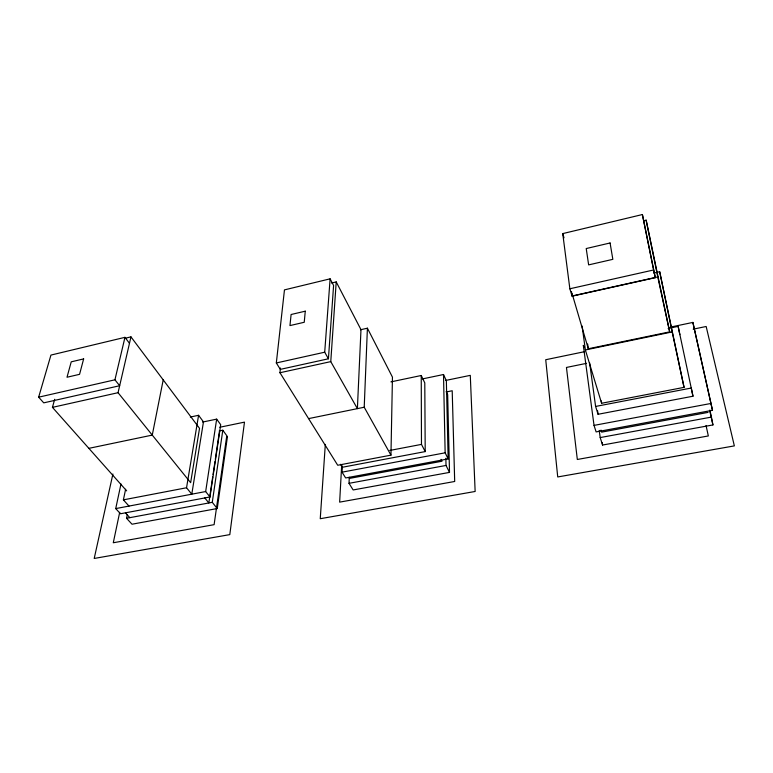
<?xml version="1.0" encoding="UTF-8"?>
<svg xmlns="http://www.w3.org/2000/svg" width="773" height="773" viewBox="0 0 773 773"><rect width="100%" height="100%" fill="white"/><g stroke="black" fill="none" stroke-linecap="round" stroke-linejoin="round"><path stroke-width="1.16" d="M280.464 368.006L279.952 372.741L337.724 465.259L390.954 455.152L392.452 377.137L367.407 328.196L360.431 329.771M390.954 455.152L364.218 407.236L367.407 328.196M446.243 391.573L447.664 394.626L449.509 472.4L353.145 489.956L349.01 483.328L349.309 477.308M422.416 378.925L443.509 374.519L446.359 380.751L448.156 458.901L345.657 477.956L342.043 472.168L342.362 466.216M341.685 465.172L339.647 502.131L454.688 481.482L452.205 390.752L446.292 391.959M325.317 444.388L320.254 518.712L475.144 491.473L470.284 375.359L445.596 380.471M336.216 281.903L360.981 329.646L357.387 408.637L330.767 361.619L336.216 281.903L331.559 283.024M328.428 358.788L333.588 285.479L330.11 278.831L284.464 289.885L276.328 362.952L280.319 369.368L328.428 358.788L324.708 352.208L330.11 278.831M127.265 514.77L126.55 518.277L132.009 524.22L217.242 508.537L227.446 436.61L222.808 430.223L219.31 430.938M226.634 436.784L214.111 524.664L113.283 542.762L119.689 512.344M217.242 508.537L212.275 502.324L222.808 430.223M212.691 476.97L208.836 502.962L204.797 497.938M213.048 474.612L214.971 461.616M215.319 459.249L219.532 430.899M120.984 483.975L115.718 508.595L120.482 513.765L209.985 496.971L220.701 424.696L216.662 419.13L202.584 422.077M209.985 496.971L205.666 491.551L216.662 419.13M198.584 415.294L203.463 421.894L191.781 494.179L186.544 487.763L198.584 415.294L190.332 417.043M163.209 379.901L152.262 435.102L88.866 448.35M128.994 506.073L123.39 499.86L125.613 489.261M112.906 474.013L94.209 558.454L229.803 534.616L244.481 422.135L219.783 427.256M130.966 336.873L199.531 428.358L190.641 482.671L118.056 392.694L130.966 336.873L125.129 338.274M114.935 379.814L124.965 337.337L50.941 355.078L38.65 397.177L43.732 402.859L119.67 385.727L114.935 379.814L38.65 397.177M126.656 490.865L52.438 407.361L54.699 399.283M562.744 233.601L642.392 214.546L655.311 277.691L572.097 296.194L569.856 288.773L562.744 233.601L564 237.852M643.822 220.701L646.141 220.15L669.669 331.868L588.311 348.768L572.068 293.566M569.856 288.773L653.62 269.98L642.392 214.546M52.438 407.361L118.056 392.694M653.803 273.053L659.688 271.738L684.047 387.36L601.616 403.264L585.364 349.956L582.137 326.032M572.378 295.914L657.775 276.927L646.141 220.15M276.328 362.952L324.708 352.208M279.952 372.741L330.767 361.619M390.935 381.872L421.246 375.504L424.783 382.867L425.208 451.596L342.304 467.269L340.468 464.302M670.5 327.095L692.879 322.418L712.484 410.299L596.118 431.914L594.031 425.392L583.315 345.309L583.992 347.531M668.143 328.457L678.134 326.37L692.975 396.22L598.06 414.28L595.606 406.443L589.654 362.962M585.364 349.956L672.172 331.936L684.047 387.36M584.659 351.657L545.728 359.725L557.729 476.951L734.35 445.895L706.164 326.486L693.188 329.172M308.591 418.608L364.218 407.236M586.514 363.349L566.454 367.446L577.325 459.471L708.329 435.953L706.039 425.459M595.606 406.443L691.284 388.036L692.975 396.22M123.39 499.86L186.544 487.763M389.737 450.456L421.478 444.388L425.208 451.596M115.718 508.595L205.666 491.551M342.043 472.168L445.142 452.814L448.156 458.901M594.031 425.392L711.189 403.419M126.55 518.277L212.275 502.324M349.251 478.448L441.992 461.239L441.045 459.365M708.029 412.405L601.636 432.136L600.998 430.107M349.01 483.328L446.021 465.452L449.509 472.4M600.196 437.576L711.421 417.091L712.928 424.937L602.563 445.035L600.196 437.576L599.21 430.426M125.429 512.837L129.835 517.659M124.965 337.337L129.478 343.318M712.484 410.299L692.879 322.418M709.856 410.077L711.421 417.091M710.058 412.096L712.928 424.937M653.62 269.98L655.311 277.691M657.775 276.927L669.669 331.868M678.134 326.37L679.854 334.661M659.688 271.738L672.172 331.936M601.278 400.897L601.616 403.264M602.235 442.658L602.563 445.035M597.558 410.695L598.06 414.28M587.654 343.985L588.311 348.768M571.479 291.498L572.097 296.194M445.866 458.263L446.021 465.452M443.509 374.519L445.142 452.814M421.246 375.504L421.478 444.388M305.267 311.181L304.243 322.273L289.952 325.588L291.102 314.505L305.267 311.181M83.648 358.904L79.561 374.335L67.009 377.243L71.232 361.832L83.648 358.904M610.081 242.973L586.224 248.548L588.64 264.888L612.844 259.332L610.081 242.973"/></g></svg>
